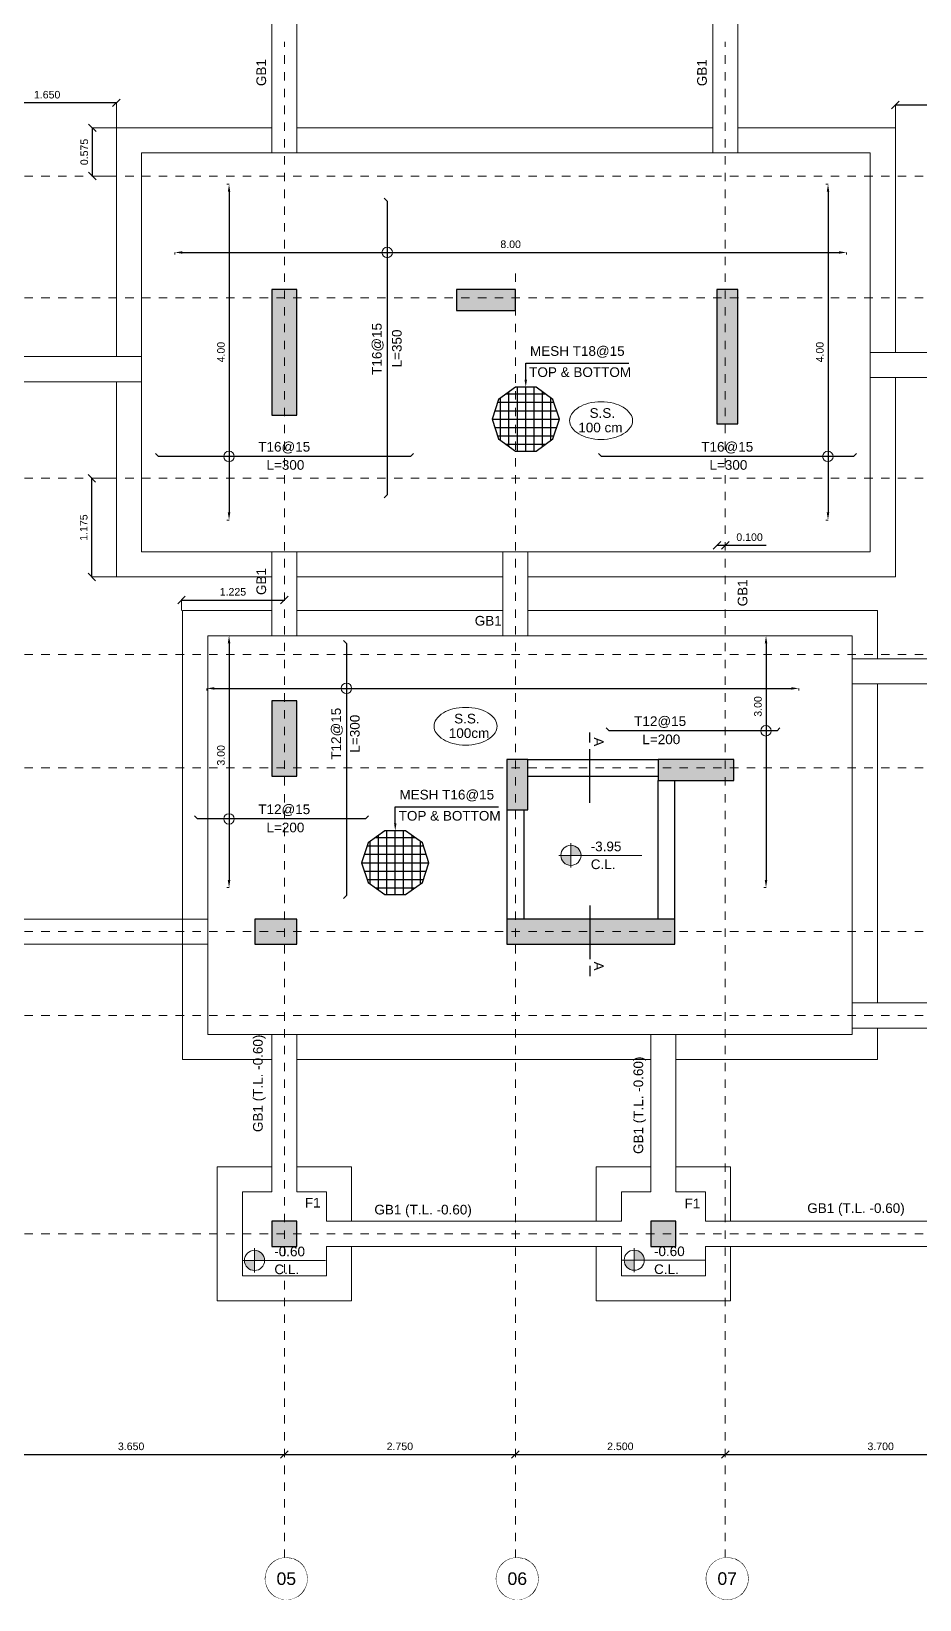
# Model space of a CAD drawing. Header units: inches. Extents: x -11.3 to 47.2, y -1.9 to 32.
# Drawn here: x 8.49 to 19.06, y -1.86 to 16.82 of the extents above; entities that cross this region are included whole.
import ezdxf
from ezdxf import colors
from ezdxf.entities.mleader import LeaderData, LeaderLine
from ezdxf.enums import TextEntityAlignment as Align
from ezdxf.math import Vec2, Vec3

# ---------------------------------------------------------------- set-up
doc = ezdxf.new("R2010")
doc.units = ezdxf.units.IN
doc.header["$MEASUREMENT"] = 0
doc.set_wipeout_variables(frame=1)
doc.linetypes.add('AXES-TYP$0$CENTER2', pattern=[1.125, 0.75, -0.125, 0.125, -0.125])
doc.layers.add('AXES-2ND&3RD$0$A-GRID-IDEN @ 50', color=51, linetype='Continuous')
doc.layers.add('Columns', color=4, linetype='Continuous')
for name, color, linetype, lineweight in [('AXES-2ND&3RD$0$S-AXIS-CIRC', 22, 'Continuous', 13), ('AXES-TYP$0$S-AXIS-PLAN', 20, 'AXES-TYP$0$CENTER2', 18), ('F_1000', 180, 'Continuous', 20), ('F_600', 144, 'Continuous', 20), ('FOUNDATION$0$S-ANNO-TEXT', 130, 'Continuous', 13), ('FOUNDATION$0$S-ANNO-TEXT @ 50', 130, 'Continuous', 13), ('FOUNDATION$0$S-BEAM-NAME', 2, 'Continuous', 30), ('FOUNDATION$0$S-CONC-PATH', 253, 'Continuous', 5), ('FOUNDATION$0$S-FNDN-PLAN', 7, 'Continuous', 30), ('P_Con', 6, 'Continuous', 20), ('Strip', 3, 'Continuous', 20)]:
    doc.layers.add(name, color=color, linetype=linetype, lineweight=lineweight)
doc.styles.add('AXES-2ND&3RD$0$DMA-T-S', font='sanss___.ttf', dxfattribs={"height": 0.0023})
doc.styles.add('AXES-ROOF$0$DMA-TXT-DIM', font='sanss___.ttf', dxfattribs={"height": 0.0018})
doc.styles.add('FOUNDATION$0$DMA-T-S', font='sanss___.ttf', dxfattribs={"height": 0.0023})
doc.styles.add('FOUNDATION$0$DMA-TXT-DIM', font='sanss___.ttf', dxfattribs={"height": 0.0018})
doc.styles.add('FOUNDATION$0$Standard', font='arial.ttf')
doc.dimstyles.new('AXES-ROOF$0$DMA-DIM', dxfattribs={"dimtxt": 0.0018, "dimasz": 0.0018, "dimexe": 0, "dimexo": 0, "dimgap": 0.001, "dimtad": 1, "dimdec": 3, "dimlfac": -1, "dimrnd": 0.001, "dimzin": 1, "dimdsep": 46, "dimtxsty": 'AXES-ROOF$0$DMA-TXT-DIM', "dimblk": 'AXES-ROOF$0$_Oblique', "dimcen": 0.003, "dimclrd": 256, "dimclre": 256, "dimclrt": 2, "dimadec": 3, "dimazin": 0, "dimtfac": 1, "dimtdec": 3, "dimtofl": 0, "dimtmove": 0, "dimatfit": 3, "dimfxl": 0.05, "dimtolj": 1, "dimtzin": 0, "dimlwe": -1, "dimarcsym": 0})
doc.dimstyles.new('FOUNDATION$0$DMA-DIM', dxfattribs={"dimtxt": 0.0018, "dimasz": 0.0018, "dimexe": 0, "dimexo": 0, "dimgap": 0.001, "dimtad": 1, "dimdec": 3, "dimlfac": -1, "dimrnd": 0.001, "dimzin": 1, "dimdsep": 46, "dimtxsty": 'FOUNDATION$0$DMA-TXT-DIM', "dimblk": 'FOUNDATION$0$_Oblique', "dimcen": 0.003, "dimclrd": 256, "dimclre": 256, "dimclrt": 2, "dimadec": 3, "dimazin": 0, "dimtfac": 1, "dimtdec": 3, "dimtofl": 0, "dimtmove": 0, "dimatfit": 3, "dimfxl": 0.05, "dimtolj": 1, "dimtzin": 0, "dimlwe": -1, "dimarcsym": 0})

# ---------------------------------------------------------------- blocks, each defined once
blk = doc.blocks.new('FOUNDATION$0$ssnot')
at = {"layer": 'FOUNDATION$0$S-ANNO-TEXT'}
blk.add_lwpolyline([(-0.75, 0, 0.152216), (-0.701, -0.158, 0.106943), (-0.53, -0.318, 0.074343), (-0.3, -0.413, 0.060974), (0, -0.45, 0.060974), (0.3, -0.413, 0.074343), (0.53, -0.318, 0.106943), (0.701, -0.158, 0.152216), (0.75, 0, 0.152216), (0.701, 0.158, 0.106943), (0.53, 0.318, 0.074343), (0.3, 0.413, 0.060974), (0, 0.45, 0.060974), (-0.3, 0.413, 0.074343), (-0.53, 0.318, 0.106943), (-0.701, 0.158, 0.152216)], format="xyb", close=True, dxfattribs=at)
blk = doc.blocks.new('*U8')
at = {"layer": 'FOUNDATION$0$S-ANNO-TEXT'}
h = blk.add_hatch(color=256, dxfattribs=at)
h.paths.add_polyline_path([(0, 0.0024), (0, 0), (0.0024, 0, 0.414214)])
h.paths.add_polyline_path([(0, 0), (-0.0024, 0, 0.414214), (0, -0.0024)])
for p, q in [((-0.00288, 0), (0.0024, 0)), ((0, 0.00288), (0, -0.00288)), ((0.0039, 0), (0, 0)), ((0.0039, 0), (0.01692, 0))]:
    blk.add_line(p, q, dxfattribs=at)
blk.add_circle((0, 0), 0.0024, dxfattribs=at)
at = {"layer": 'FOUNDATION$0$S-ANNO-TEXT', "style": 'FOUNDATION$0$DMA-T-S', "flags": 4}
blk.add_attdef('0.00', (0.0047, 0.00098), '', height=0.0023, dxfattribs=at)
at = {"layer": 'FOUNDATION$0$S-ANNO-TEXT', "style": 'FOUNDATION$0$DMA-T-S'}
blk.add_attdef('FINISHING', (0.00473, -0.00328), '', height=0.0023, dxfattribs=at)
blk = doc.blocks.new('*D176')
at = {"layer": 'Defpoints', "color": 0, "transparency": 16777216}
for p in [(10.575, 8.971), (17.625, 8.997), (17.625, 8.971)]:
    blk.add_point(p, dxfattribs=at)
at = {"layer": 'FOUNDATION$0$S-ANNO-TEXT', "transparency": 16777216}
for p, q in [((10.575, 8.971), (10.575, 8.997)), ((17.625, 8.971), (17.625, 8.997))]:
    blk.add_line(p, q, dxfattribs=at)
at = {"layer": 'FOUNDATION$0$S-ANNO-TEXT', "lineweight": -2, "transparency": 16777216}
blk.add_line((10.665, 8.997), (17.535, 8.997), dxfattribs=at)
at = {"layer": 'FOUNDATION$0$S-ANNO-TEXT', "transparency": 16777216}
for points in [[(10.665, 9.012), (10.665, 8.982), (10.575, 8.997)], [(17.535, 9.012), (17.535, 8.982), (17.625, 8.997)]]:
    blk.add_solid(points, dxfattribs=at)
blk = doc.blocks.new('FOUNDATION$0$_Oblique')
at = {"color": 0, "linetype": 'ByBlock', "lineweight": -2}
blk.add_line((0.5, 0.5), (-0.5, -0.5), dxfattribs=at)
blk = doc.blocks.new('*D162')
at = {"layer": 'Defpoints', "color": 0, "transparency": 16777216}
for p in [(16.65, 10.702), (16.75, 10.702), (16.75, 10.702)]:
    blk.add_point(p, dxfattribs=at)
at = {"layer": 'FOUNDATION$0$S-ANNO-TEXT', "lineweight": -2, "transparency": 16777216}
for p, q in [((16.65, 10.702), (16.75, 10.702)), ((16.75, 10.702), (17.238, 10.702))]:
    blk.add_line(p, q, dxfattribs=at)
at = {"layer": 'FOUNDATION$0$S-ANNO-TEXT', "lineweight": -2, "transparency": 16777216, "xscale": 0.09, "yscale": 0.09, "zscale": 0.09, "rotation": 180}
blk.add_blockref('FOUNDATION$0$_Oblique', (16.65, 10.702), dxfattribs=at)
at = {"layer": 'FOUNDATION$0$S-ANNO-TEXT', "lineweight": -2, "transparency": 16777216, "xscale": 0.09, "yscale": 0.09, "zscale": 0.09}
blk.add_blockref('FOUNDATION$0$_Oblique', (16.75, 10.702), dxfattribs=at)
at = {"layer": 'FOUNDATION$0$S-ANNO-TEXT', "transparency": 16777216, "insert": (17.039, 10.798), "char_height": 0.09, "attachment_point": 5, "style": 'FOUNDATION$0$DMA-TXT-DIM'}
blk.add_mtext('\\A1;0.100', dxfattribs=at)
blk = doc.blocks.new('FOUNDATION$0$SN')
for p, q in [((0.187, 0), (0, 0)), ((1.312, 0), (0.312, 0))]:
    blk.add_line(p, q)
blk = doc.blocks.new('*D172')
at = {"layer": 'Defpoints', "color": 0, "transparency": 16777216}
for p in [(10.815, 15.003), (10.815, 11.003), (10.841, 11.003)]:
    blk.add_point(p, dxfattribs=at)
at = {"layer": 'FOUNDATION$0$S-ANNO-TEXT', "transparency": 16777216}
for p, q in [((10.815, 15.003), (10.841, 15.003)), ((10.815, 11.003), (10.841, 11.003))]:
    blk.add_line(p, q, dxfattribs=at)
at = {"layer": 'FOUNDATION$0$S-ANNO-TEXT', "lineweight": -2, "transparency": 16777216}
blk.add_line((10.841, 14.913), (10.841, 11.093), dxfattribs=at)
at = {"layer": 'FOUNDATION$0$S-ANNO-TEXT', "transparency": 16777216}
for points in [[(10.826, 14.913), (10.856, 14.913), (10.841, 15.003)], [(10.826, 11.093), (10.856, 11.093), (10.841, 11.003)]]:
    blk.add_solid(points, dxfattribs=at)
at = {"layer": 'FOUNDATION$0$S-ANNO-TEXT', "transparency": 16777216, "insert": (10.745, 13.003), "char_height": 0.09, "attachment_point": 5, "rotation": 90, "style": 'FOUNDATION$0$DMA-TXT-DIM'}
blk.add_mtext('\\A1;4.00', dxfattribs=at)
blk = doc.blocks.new('*D171')
at = {"layer": 'Defpoints', "color": 0, "transparency": 16777216}
for p in [(17.947, 15.003), (17.947, 11.003), (17.973, 11.003)]:
    blk.add_point(p, dxfattribs=at)
at = {"layer": 'FOUNDATION$0$S-ANNO-TEXT', "transparency": 16777216}
for p, q in [((17.947, 15.003), (17.973, 15.003)), ((17.947, 11.003), (17.973, 11.003))]:
    blk.add_line(p, q, dxfattribs=at)
at = {"layer": 'FOUNDATION$0$S-ANNO-TEXT', "lineweight": -2, "transparency": 16777216}
blk.add_line((17.973, 14.913), (17.973, 11.093), dxfattribs=at)
at = {"layer": 'FOUNDATION$0$S-ANNO-TEXT', "transparency": 16777216}
for points in [[(17.958, 14.913), (17.988, 14.913), (17.973, 15.003)], [(17.958, 11.093), (17.988, 11.093), (17.973, 11.003)]]:
    blk.add_solid(points, dxfattribs=at)
at = {"layer": 'FOUNDATION$0$S-ANNO-TEXT', "transparency": 16777216, "insert": (17.876, 13.003), "char_height": 0.09, "attachment_point": 5, "rotation": 90, "style": 'FOUNDATION$0$DMA-TXT-DIM'}
blk.add_mtext('\\A1;4.00', dxfattribs=at)
blk = doc.blocks.new('*D170')
at = {"layer": 'Defpoints', "color": 0, "transparency": 16777216}
for p in [(10.194, 14.164), (18.194, 14.19), (18.194, 14.164)]:
    blk.add_point(p, dxfattribs=at)
at = {"layer": 'FOUNDATION$0$S-ANNO-TEXT', "transparency": 16777216}
for p, q in [((10.194, 14.164), (10.194, 14.19)), ((18.194, 14.164), (18.194, 14.19))]:
    blk.add_line(p, q, dxfattribs=at)
at = {"layer": 'FOUNDATION$0$S-ANNO-TEXT', "lineweight": -2, "transparency": 16777216}
blk.add_line((10.284, 14.19), (18.104, 14.19), dxfattribs=at)
at = {"layer": 'FOUNDATION$0$S-ANNO-TEXT', "transparency": 16777216}
for points in [[(10.284, 14.205), (10.284, 14.175), (10.194, 14.19)], [(18.104, 14.205), (18.104, 14.175), (18.194, 14.19)]]:
    blk.add_solid(points, dxfattribs=at)
at = {"layer": 'FOUNDATION$0$S-ANNO-TEXT', "transparency": 16777216, "insert": (14.194, 14.287), "char_height": 0.09, "attachment_point": 5, "style": 'FOUNDATION$0$DMA-TXT-DIM'}
blk.add_mtext('\\A1;8.00', dxfattribs=at)
blk = doc.blocks.new('*D169')
at = {"layer": 'Defpoints', "color": 0, "transparency": 16777216}
for p in [(10.815, 9.625), (10.815, 6.625), (10.841, 6.625)]:
    blk.add_point(p, dxfattribs=at)
at = {"layer": 'FOUNDATION$0$S-ANNO-TEXT', "transparency": 16777216}
for p, q in [((10.815, 9.625), (10.841, 9.625)), ((10.815, 6.625), (10.841, 6.625))]:
    blk.add_line(p, q, dxfattribs=at)
at = {"layer": 'FOUNDATION$0$S-ANNO-TEXT', "lineweight": -2, "transparency": 16777216}
blk.add_line((10.841, 9.535), (10.841, 6.715), dxfattribs=at)
at = {"layer": 'FOUNDATION$0$S-ANNO-TEXT', "transparency": 16777216}
for points in [[(10.826, 9.535), (10.856, 9.535), (10.841, 9.625)], [(10.826, 6.715), (10.856, 6.715), (10.841, 6.625)]]:
    blk.add_solid(points, dxfattribs=at)
at = {"layer": 'FOUNDATION$0$S-ANNO-TEXT', "transparency": 16777216, "insert": (10.745, 8.2), "char_height": 0.09, "attachment_point": 5, "rotation": 90, "style": 'FOUNDATION$0$DMA-TXT-DIM'}
blk.add_mtext('\\A1;3.00', dxfattribs=at)
blk = doc.blocks.new('*D168')
at = {"layer": 'Defpoints', "color": 0, "transparency": 16777216}
for p in [(17.209, 9.625), (17.209, 6.625), (17.235, 6.625)]:
    blk.add_point(p, dxfattribs=at)
at = {"layer": 'FOUNDATION$0$S-ANNO-TEXT', "transparency": 16777216}
for p, q in [((17.209, 9.625), (17.235, 9.625)), ((17.209, 6.625), (17.235, 6.625))]:
    blk.add_line(p, q, dxfattribs=at)
at = {"layer": 'FOUNDATION$0$S-ANNO-TEXT', "lineweight": -2, "transparency": 16777216}
blk.add_line((17.235, 9.535), (17.235, 6.715), dxfattribs=at)
at = {"layer": 'FOUNDATION$0$S-ANNO-TEXT', "transparency": 16777216}
for points in [[(17.22, 9.535), (17.25, 9.535), (17.235, 9.625)], [(17.22, 6.715), (17.25, 6.715), (17.235, 6.625)]]:
    blk.add_solid(points, dxfattribs=at)
at = {"layer": 'FOUNDATION$0$S-ANNO-TEXT', "transparency": 16777216, "insert": (17.139, 8.782), "char_height": 0.09, "attachment_point": 5, "rotation": 90, "style": 'FOUNDATION$0$DMA-TXT-DIM'}
blk.add_mtext('\\A1;3.00', dxfattribs=at)
blk = doc.blocks.new('*D160')
at = {"layer": 'Defpoints', "color": 0, "transparency": 16777216}
for p in [(9.5, 15.675), (9.213, 15.1), (9.5, 15.1)]:
    blk.add_point(p, dxfattribs=at)
at = {"layer": 'FOUNDATION$0$S-ANNO-TEXT', "transparency": 16777216}
for p, q in [((9.5, 15.675), (9.213, 15.675)), ((9.5, 15.1), (9.213, 15.1))]:
    blk.add_line(p, q, dxfattribs=at)
at = {"layer": 'FOUNDATION$0$S-ANNO-TEXT', "lineweight": -2, "transparency": 16777216}
blk.add_line((9.213, 15.675), (9.213, 15.1), dxfattribs=at)
at = {"layer": 'FOUNDATION$0$S-ANNO-TEXT', "lineweight": -2, "transparency": 16777216, "xscale": 0.09, "yscale": 0.09, "zscale": 0.09}
for p, rotation in [((9.213, 15.675), 90), ((9.213, 15.1), 270)]:
    blk.add_blockref('FOUNDATION$0$_Oblique', p, dxfattribs=dict(at, rotation=rotation))
at = {"layer": 'FOUNDATION$0$S-ANNO-TEXT', "transparency": 16777216, "insert": (9.117, 15.387), "char_height": 0.09, "attachment_point": 5, "rotation": 90, "style": 'FOUNDATION$0$DMA-TXT-DIM'}
blk.add_mtext('\\A1;0.575', dxfattribs=at)
blk = doc.blocks.new('*D159')
at = {"layer": 'Defpoints', "color": 0, "transparency": 16777216}
for p in [(7.85, 15.972), (7.85, 15.675), (9.5, 15.675)]:
    blk.add_point(p, dxfattribs=at)
at = {"layer": 'FOUNDATION$0$S-ANNO-TEXT', "transparency": 16777216}
for p, q in [((7.85, 15.675), (7.85, 15.972)), ((9.5, 15.675), (9.5, 15.972))]:
    blk.add_line(p, q, dxfattribs=at)
at = {"layer": 'FOUNDATION$0$S-ANNO-TEXT', "lineweight": -2, "transparency": 16777216}
blk.add_line((9.5, 15.972), (7.85, 15.972), dxfattribs=at)
at = {"layer": 'FOUNDATION$0$S-ANNO-TEXT', "lineweight": -2, "transparency": 16777216, "xscale": 0.09, "yscale": 0.09, "zscale": 0.09, "rotation": 180}
blk.add_blockref('FOUNDATION$0$_Oblique', (7.85, 15.972), dxfattribs=at)
at = {"layer": 'FOUNDATION$0$S-ANNO-TEXT', "lineweight": -2, "transparency": 16777216, "xscale": 0.09, "yscale": 0.09, "zscale": 0.09}
blk.add_blockref('FOUNDATION$0$_Oblique', (9.5, 15.972), dxfattribs=at)
at = {"layer": 'FOUNDATION$0$S-ANNO-TEXT', "transparency": 16777216, "insert": (8.675, 16.069), "char_height": 0.09, "attachment_point": 5, "style": 'FOUNDATION$0$DMA-TXT-DIM'}
blk.add_mtext('\\A1;1.650', dxfattribs=at)
blk = doc.blocks.new('*D158')
at = {"layer": 'Defpoints', "color": 0, "transparency": 16777216}
for p in [(20.45, 15.947), (18.775, 15.675), (20.45, 15.675)]:
    blk.add_point(p, dxfattribs=at)
at = {"layer": 'FOUNDATION$0$S-ANNO-TEXT', "transparency": 16777216}
for p, q in [((18.775, 15.675), (18.775, 15.947)), ((20.45, 15.675), (20.45, 15.947))]:
    blk.add_line(p, q, dxfattribs=at)
at = {"layer": 'FOUNDATION$0$S-ANNO-TEXT', "lineweight": -2, "transparency": 16777216}
blk.add_line((18.775, 15.947), (20.45, 15.947), dxfattribs=at)
at = {"layer": 'FOUNDATION$0$S-ANNO-TEXT', "lineweight": -2, "transparency": 16777216, "xscale": 0.09, "yscale": 0.09, "zscale": 0.09, "rotation": 180}
blk.add_blockref('FOUNDATION$0$_Oblique', (18.775, 15.947), dxfattribs=at)
at = {"layer": 'FOUNDATION$0$S-ANNO-TEXT', "lineweight": -2, "transparency": 16777216, "xscale": 0.09, "yscale": 0.09, "zscale": 0.09}
blk.add_blockref('FOUNDATION$0$_Oblique', (20.45, 15.947), dxfattribs=at)
at = {"layer": 'FOUNDATION$0$S-ANNO-TEXT', "transparency": 16777216, "insert": (19.612, 16.043), "char_height": 0.09, "attachment_point": 5, "style": 'FOUNDATION$0$DMA-TXT-DIM'}
blk.add_mtext('\\A1;1.675', dxfattribs=at)
blk = doc.blocks.new('*D157')
at = {"layer": 'Defpoints', "color": 0, "transparency": 16777216}
for p in [(9.207, 11.5), (9.5, 11.5), (9.5, 10.325)]:
    blk.add_point(p, dxfattribs=at)
at = {"layer": 'FOUNDATION$0$S-ANNO-TEXT', "transparency": 16777216}
for p, q in [((9.5, 11.5), (9.207, 11.5)), ((9.5, 10.325), (9.207, 10.325))]:
    blk.add_line(p, q, dxfattribs=at)
at = {"layer": 'FOUNDATION$0$S-ANNO-TEXT', "lineweight": -2, "transparency": 16777216}
blk.add_line((9.207, 10.325), (9.207, 11.5), dxfattribs=at)
at = {"layer": 'FOUNDATION$0$S-ANNO-TEXT', "lineweight": -2, "transparency": 16777216, "xscale": 0.09, "yscale": 0.09, "zscale": 0.09}
for p, rotation in [((9.207, 11.5), 90), ((9.207, 10.325), 270)]:
    blk.add_blockref('FOUNDATION$0$_Oblique', p, dxfattribs=dict(at, rotation=rotation))
at = {"layer": 'FOUNDATION$0$S-ANNO-TEXT', "transparency": 16777216, "insert": (9.111, 10.913), "char_height": 0.09, "attachment_point": 5, "rotation": 90, "style": 'FOUNDATION$0$DMA-TXT-DIM'}
blk.add_mtext('\\A1;1.175', dxfattribs=at)
blk = doc.blocks.new('*D156')
at = {"layer": 'Defpoints', "color": 0, "transparency": 16777216}
for p in [(11.5, 10.125), (10.275, 9.925), (11.5, 10.05)]:
    blk.add_point(p, dxfattribs=at)
at = {"layer": 'FOUNDATION$0$S-ANNO-TEXT', "transparency": 16777216}
for p, q in [((11.5, 10.125), (11.5, 10.05)), ((10.275, 9.925), (10.275, 10.05))]:
    blk.add_line(p, q, dxfattribs=at)
at = {"layer": 'FOUNDATION$0$S-ANNO-TEXT', "lineweight": -2, "transparency": 16777216}
blk.add_line((10.275, 10.05), (11.5, 10.05), dxfattribs=at)
at = {"layer": 'FOUNDATION$0$S-ANNO-TEXT', "lineweight": -2, "transparency": 16777216, "xscale": 0.09, "yscale": 0.09, "zscale": 0.09, "rotation": 180}
blk.add_blockref('FOUNDATION$0$_Oblique', (10.275, 10.05), dxfattribs=at)
at = {"layer": 'FOUNDATION$0$S-ANNO-TEXT', "lineweight": -2, "transparency": 16777216, "xscale": 0.09, "yscale": 0.09, "zscale": 0.09}
blk.add_blockref('FOUNDATION$0$_Oblique', (11.5, 10.05), dxfattribs=at)
at = {"layer": 'FOUNDATION$0$S-ANNO-TEXT', "transparency": 16777216, "insert": (10.887, 10.147), "char_height": 0.09, "attachment_point": 5, "style": 'FOUNDATION$0$DMA-TXT-DIM'}
blk.add_mtext('\\A1;1.225', dxfattribs=at)
blk = doc.blocks.new('AXES-ROOF$0$_Oblique')
at = {"color": 0, "linetype": 'ByBlock', "lineweight": -2}
blk.add_line((0.5, 0.5), (-0.5, -0.5), dxfattribs=at)
blk = doc.blocks.new('*D233')
at = {"layer": 'Defpoints', "color": 0, "transparency": 16777216}
for p in [(7.85, -0.128), (11.5, -0.128), (11.5, -0.128)]:
    blk.add_point(p, dxfattribs=at)
at = {"layer": 'FOUNDATION$0$S-ANNO-TEXT', "lineweight": -2, "transparency": 16777216}
blk.add_line((7.85, -0.128), (11.5, -0.128), dxfattribs=at)
at = {"layer": 'FOUNDATION$0$S-ANNO-TEXT', "lineweight": -2, "transparency": 16777216, "xscale": 0.09, "yscale": 0.09, "zscale": 0.09, "rotation": 180}
blk.add_blockref('AXES-ROOF$0$_Oblique', (7.85, -0.128), dxfattribs=at)
at = {"layer": 'FOUNDATION$0$S-ANNO-TEXT', "lineweight": -2, "transparency": 16777216, "xscale": 0.09, "yscale": 0.09, "zscale": 0.09}
blk.add_blockref('AXES-ROOF$0$_Oblique', (11.5, -0.128), dxfattribs=at)
at = {"layer": 'FOUNDATION$0$S-ANNO-TEXT', "transparency": 16777216, "insert": (9.675, -0.032), "char_height": 0.09, "attachment_point": 5, "style": 'AXES-ROOF$0$DMA-TXT-DIM'}
blk.add_mtext('\\A1;3.650', dxfattribs=at)
blk = doc.blocks.new('*D231')
at = {"layer": 'Defpoints', "color": 0, "transparency": 16777216}
for p in [(11.5, -0.128), (14.25, -0.128), (14.25, -0.128)]:
    blk.add_point(p, dxfattribs=at)
at = {"layer": 'FOUNDATION$0$S-ANNO-TEXT', "lineweight": -2, "transparency": 16777216}
blk.add_line((11.5, -0.128), (14.25, -0.128), dxfattribs=at)
at = {"layer": 'FOUNDATION$0$S-ANNO-TEXT', "lineweight": -2, "transparency": 16777216, "xscale": 0.09, "yscale": 0.09, "zscale": 0.09, "rotation": 180}
blk.add_blockref('AXES-ROOF$0$_Oblique', (11.5, -0.128), dxfattribs=at)
at = {"layer": 'FOUNDATION$0$S-ANNO-TEXT', "lineweight": -2, "transparency": 16777216, "xscale": 0.09, "yscale": 0.09, "zscale": 0.09}
blk.add_blockref('AXES-ROOF$0$_Oblique', (14.25, -0.128), dxfattribs=at)
at = {"layer": 'FOUNDATION$0$S-ANNO-TEXT', "transparency": 16777216, "insert": (12.875, -0.032), "char_height": 0.09, "attachment_point": 5, "style": 'AXES-ROOF$0$DMA-TXT-DIM'}
blk.add_mtext('\\A1;2.750', dxfattribs=at)
blk = doc.blocks.new('*D229')
at = {"layer": 'Defpoints', "color": 0, "transparency": 16777216}
for p in [(14.25, -0.128), (16.75, -0.128), (16.75, -0.128)]:
    blk.add_point(p, dxfattribs=at)
at = {"layer": 'FOUNDATION$0$S-ANNO-TEXT', "lineweight": -2, "transparency": 16777216}
blk.add_line((14.25, -0.128), (16.75, -0.128), dxfattribs=at)
at = {"layer": 'FOUNDATION$0$S-ANNO-TEXT', "lineweight": -2, "transparency": 16777216, "xscale": 0.09, "yscale": 0.09, "zscale": 0.09, "rotation": 180}
blk.add_blockref('AXES-ROOF$0$_Oblique', (14.25, -0.128), dxfattribs=at)
at = {"layer": 'FOUNDATION$0$S-ANNO-TEXT', "lineweight": -2, "transparency": 16777216, "xscale": 0.09, "yscale": 0.09, "zscale": 0.09}
blk.add_blockref('AXES-ROOF$0$_Oblique', (16.75, -0.128), dxfattribs=at)
at = {"layer": 'FOUNDATION$0$S-ANNO-TEXT', "transparency": 16777216, "insert": (15.5, -0.032), "char_height": 0.09, "attachment_point": 5, "style": 'AXES-ROOF$0$DMA-TXT-DIM'}
blk.add_mtext('\\A1;2.500', dxfattribs=at)
blk = doc.blocks.new('*D227')
at = {"layer": 'Defpoints', "color": 0, "transparency": 16777216}
for p in [(16.75, -0.128), (20.45, -0.128), (20.45, -0.128)]:
    blk.add_point(p, dxfattribs=at)
at = {"layer": 'FOUNDATION$0$S-ANNO-TEXT', "lineweight": -2, "transparency": 16777216}
blk.add_line((16.75, -0.128), (20.45, -0.128), dxfattribs=at)
at = {"layer": 'FOUNDATION$0$S-ANNO-TEXT', "lineweight": -2, "transparency": 16777216, "xscale": 0.09, "yscale": 0.09, "zscale": 0.09, "rotation": 180}
blk.add_blockref('AXES-ROOF$0$_Oblique', (16.75, -0.128), dxfattribs=at)
at = {"layer": 'FOUNDATION$0$S-ANNO-TEXT', "lineweight": -2, "transparency": 16777216, "xscale": 0.09, "yscale": 0.09, "zscale": 0.09}
blk.add_blockref('AXES-ROOF$0$_Oblique', (20.45, -0.128), dxfattribs=at)
at = {"layer": 'FOUNDATION$0$S-ANNO-TEXT', "transparency": 16777216, "insert": (18.6, -0.032), "char_height": 0.09, "attachment_point": 5, "style": 'AXES-ROOF$0$DMA-TXT-DIM'}
blk.add_mtext('\\A1;3.700', dxfattribs=at)
blk = doc.blocks.new('AXES-2ND&3RD$0$GI')
at = {"layer": 'AXES-2ND&3RD$0$S-AXIS-CIRC'}
blk.add_circle((0, 0), 0.005, dxfattribs=at)
at = {"style": 'AXES-2ND&3RD$0$DMA-T-S'}
blk.add_attdef('GRID_INDICATOR', text='', height=0.003, dxfattribs=at).set_placement((0, 0), align=Align.MIDDLE)
blk.add_wipeout([(0, 0.005), (0.0017, 0.0047), (0.00306, 0.00395), (0.00388, 0.00315), (0.00443, 0.00232), (0.00481, 0.00137), (0.005, 0), (0.00493, -0.00086), (0.00455, -0.00207), (0.00368, -0.00338), (0.00281, -0.00414), (0.00209, -0.00454), (0.00139, -0.0048), (0.00044, -0.00498), (-0.00046, -0.00498), (-0.00143, -0.00479), (-0.00255, -0.0043), (-0.00307, -0.00394), (-0.00383, -0.00322), (-0.0044, -0.00237), (-0.00482, -0.00132), (-0.00498, -0.00047), (-0.00493, 0.00082), (-0.00466, 0.0018), (-0.00433, 0.0025), (-0.00388, 0.00315), (-0.00314, 0.00389), (-0.00238, 0.0044), (-0.00159, 0.00474), (-0.00097, 0.0049)]).dxf.layer = 'AXES-2ND&3RD$0$S-AXIS-CIRC'
for tag, p in [('LINE_1', (0, 0.0015)), ('LINE_2', (0, -0.00216))]:
    blk.add_attdef(tag, text='', height=0.003, dxfattribs=at).set_placement(p, align=Align.MIDDLE)

msp = doc.modelspace()

# ---------------------------------------------------------------- hatches: boundary and pattern name
at = {"layer": 'FOUNDATION$0$S-CONC-PATH'}
for points in [[(11.65, 13.75), (11.35, 13.75), (11.35, 12.25), (11.65, 12.25)], [(14.25, 13.5), (14.25, 13.75), (13.55, 13.75), (13.55, 13.5)], [(16.9, 13.75), (16.65, 13.75), (16.65, 12.15), (16.9, 12.15)], [(11.65, 8.85), (11.35, 8.85), (11.35, 7.95), (11.65, 7.95)], [(14.4, 8.15), (14.15, 8.15), (14.15, 7.55), (14.4, 7.55)], [(16.85, 7.9), (16.85, 8.15), (15.95, 8.15), (15.95, 7.9)], [(11.65, 5.95), (11.65, 6.25), (11.15, 6.25), (11.15, 5.95)], [(16.15, 5.95), (16.15, 6.25), (14.15, 6.25), (14.15, 5.95)], [(11.65, 2.65), (11.35, 2.65), (11.35, 2.35), (11.65, 2.35)], [(16.1625, 2.65), (15.8625, 2.65), (15.8625, 2.35), (16.1625, 2.35)]]:
    msp.add_hatch(color=256, dxfattribs=at).paths.add_polyline_path(points)

# ---------------------------------------------------------------- linework, layer by layer
at = {"flags": 128}
for points in [[(14.774, 12.2054), (14.6976, 12.4405), (14.4976, 12.5859), (14.2504, 12.5859), (14.0504, 12.4405), (13.974, 12.2054), (14.0504, 11.9703), (14.2504, 11.825), (14.4976, 11.825), (14.6976, 11.9703)], [(13.2201, 6.9207), (13.1437, 7.1558), (12.9437, 7.3012), (12.6965, 7.3012), (12.4965, 7.1558), (12.4201, 6.9207), (12.4965, 6.6856), (12.6965, 6.5403), (12.9437, 6.5403), (13.1437, 6.6856)]]:
    msp.add_lwpolyline(points, close=True, dxfattribs=at)
at = {"layer": 'AXES-TYP$0$S-AXIS-PLAN', "ltscale": 0.01}
for p, q in [((11.5, -1.3613), (11.5, 16.6975)), ((16.75, -1.3613), (16.75, 16.6975)), ((-2.1947, 15.1), (30.7233, 15.1)), ((14.25, -1.3613), (14.25, 13.9663)), ((-2.1947, 13.65), (30.7233, 13.65)), ((-2.1947, 11.5001), (30.7233, 11.5001)), ((-2.1947, 9.4), (30.7233, 9.4)), ((-2.1947, 8.05), (30.7233, 8.05)), ((-2.1947, 6.1), (30.7233, 6.1)), ((-2.1947, 5.1), (30.7233, 5.1)), ((-2.1947, 2.5), (30.7233, 2.5))]:
    msp.add_line(p, q, dxfattribs=at)
at = {"layer": 'Columns'}
for points in [[(11.65, 13.75), (11.35, 13.75), (11.35, 12.25), (11.65, 12.25)], [(14.25, 13.5), (14.25, 13.75), (13.55, 13.75), (13.55, 13.5)], [(16.9, 13.75), (16.65, 13.75), (16.65, 12.15), (16.9, 12.15)], [(11.65, 8.85), (11.35, 8.85), (11.35, 7.95), (11.65, 7.95)], [(14.4, 8.15), (14.15, 8.15), (14.15, 7.55), (14.4, 7.55)], [(16.85, 7.9), (16.85, 8.15), (15.95, 8.15), (15.95, 7.9)], [(11.65, 5.95), (11.65, 6.25), (11.15, 6.25), (11.15, 5.95)], [(16.15, 5.95), (16.15, 6.25), (14.15, 6.25), (14.15, 5.95)], [(11.65, 2.65), (11.35, 2.65), (11.35, 2.35), (11.65, 2.35)], [(16.1625, 2.65), (15.8625, 2.65), (15.8625, 2.35), (16.1625, 2.35)]]:
    msp.add_lwpolyline(points, close=True, dxfattribs=at)
at = {"layer": 'F_1000'}
for points in [[(9.8, 15.375), (18.475, 15.375), (18.475, 10.625), (9.8, 10.625)], [(10.5869, 9.625), (18.2619, 9.625), (18.2619, 4.875), (10.5869, 4.875)]]:
    msp.add_lwpolyline(points, close=True, dxfattribs=at)
at = {"layer": 'F_600'}
for points in [[(12, 2.35), (12, 2), (11, 2), (11, 3), (11.35, 3)], [(11.65, 3), (12, 3), (12, 2.65)], [(15.5125, 2.65), (15.5125, 3), (15.8625, 3)], [(16.1625, 3), (16.5125, 3), (16.5125, 2.65)], [(16.5125, 2.35), (16.5125, 2), (15.5125, 2), (15.5125, 2.35)]]:
    msp.add_lwpolyline(points, dxfattribs=at)
at = {"layer": 'FOUNDATION$0$S-ANNO-TEXT'}
for centre in [(12.724, 14.1904), (10.8403, 11.7608), (17.9717, 11.7608), (12.2383, 8.9975), (17.2341, 8.4921), (10.8403, 7.4424)]:
    msp.add_circle(centre, 0.0625, dxfattribs=at)
at = {"layer": 'FOUNDATION$0$S-BEAM-NAME', "extrusion": (0, 0, -1)}
for p, q in [((14.174, 11.8805), (14.174, 12.5304)), ((14.274, 11.825), (14.274, 12.5859)), ((14.374, 11.825), (14.374, 12.5859)), ((14.474, 11.825), (14.474, 12.5859)), ((14.574, 11.8805), (14.574, 12.5304)), ((14.039, 12.4054), (14.709, 12.4054)), ((14.074, 11.9532), (14.074, 12.4577)), ((14.1397, 12.5054), (14.6083, 12.5054)), ((14.674, 11.9532), (14.674, 12.4577)), ((13.974, 12.2054), (14.774, 12.2054)), ((14.0065, 12.3054), (14.7415, 12.3054)), ((14.0065, 12.1054), (14.7415, 12.1054)), ((14.039, 12.0054), (14.709, 12.0054)), ((14.1397, 11.9054), (14.6083, 11.9054)), ((12.7201, 6.5403), (12.7201, 7.3012)), ((12.8201, 6.5403), (12.8201, 7.3012)), ((12.9201, 6.5403), (12.9201, 7.3012)), ((12.4851, 7.1207), (13.1551, 7.1207)), ((12.5201, 6.6685), (12.5201, 7.173)), ((12.5858, 7.2207), (13.0544, 7.2207)), ((12.6201, 6.5958), (12.6201, 7.2456)), ((13.0201, 6.5958), (13.0201, 7.2456)), ((13.1201, 6.6685), (13.1201, 7.173)), ((12.4201, 6.9207), (13.2201, 6.9207)), ((12.4526, 7.0207), (13.1876, 7.0207)), ((12.4526, 6.8207), (13.1876, 6.8207)), ((12.4851, 6.7207), (13.1551, 6.7207)), ((12.5858, 6.6207), (13.0544, 6.6207))]:
    msp.add_line(p, q, dxfattribs=at)
at = {"layer": 'FOUNDATION$0$S-BEAM-NAME', "linetype": 'Continuous'}
for points in [[(12.6887, 14.837), (12.724, 14.8016), (12.724, 11.3016), (12.6887, 11.2663)], [(13.0354, 11.7962), (13, 11.7608), (10, 11.7608), (9.9646, 11.7962)], [(18.3104, 11.7962), (18.275, 11.7608), (15.275, 11.7608), (15.2396, 11.7962)], [(12.203, 9.5659), (12.2383, 9.5306), (12.2383, 6.5306), (12.203, 6.4952)], [(17.4012, 8.5275), (17.3658, 8.4921), (15.3658, 8.4921), (15.3305, 8.5275)], [(12.5012, 7.4777), (12.4658, 7.4424), (10.4658, 7.4424), (10.4305, 7.4777)]]:
    msp.add_lwpolyline(points, dxfattribs=at)
at = {"layer": 'FOUNDATION$0$S-FNDN-PLAN'}
for p, q in [((14.4, 8.15), (15.95, 8.15)), ((14.4, 7.95), (15.95, 7.95)), ((15.95, 6.25), (15.95, 7.9)), ((16.15, 6.25), (16.15, 7.9)), ((14.15, 7.55), (14.15, 6.25)), ((14.35, 7.55), (14.35, 6.25))]:
    msp.add_line(p, q, dxfattribs=at)
at = {"layer": 'P_Con'}
for points in [[(9.5, 12.9501), (9.5, 15.675), (11.35, 15.675)], [(11.65, 15.675), (16.6, 15.675)], [(16.9, 15.675), (18.775, 15.675), (18.775, 13)], [(11.35, 10.325), (9.5, 10.325), (9.5, 12.6501)], [(18.775, 12.7), (18.775, 10.325), (14.4, 10.325)], [(14.1, 10.325), (11.65, 10.325)], [(11.35, 9.925), (10.2869, 9.925), (10.2869, 4.575), (11.35, 4.575)], [(14.1, 9.925), (11.65, 9.925)], [(18.5619, 9.35), (18.5619, 9.925), (14.4, 9.925)], [(18.5619, 5.25), (18.5619, 9.05)], [(16.1625, 4.575), (18.5619, 4.575), (18.5619, 4.95)], [(11.65, 4.575), (15.8625, 4.575)], [(12.3, 2.35), (12.3, 1.7), (10.7, 1.7), (10.7, 3.3), (11.35, 3.3)], [(11.65, 3.3), (12.3, 3.3), (12.3, 2.65)], [(15.2125, 3.275), (15.2125, 3.3), (15.8625, 3.3)], [(15.2125, 2.65), (15.2125, 3.275)], [(16.1625, 3.3), (16.8125, 3.3), (16.8125, 3.275)], [(16.8125, 3.275), (16.8125, 2.65)], [(16.8125, 2.35), (16.8125, 1.7), (15.2125, 1.7), (15.2125, 2.35)]]:
    msp.add_lwpolyline(points, dxfattribs=at)
at = {"layer": 'Strip'}
for p, q in [((11.35, 15.375), (11.35, 17.25)), ((11.65, 15.375), (11.65, 17.25)), ((16.6, 15.375), (16.6, 17.3316)), ((16.9, 15.375), (16.9, 17.3316)), ((9.8, 12.9501), (2.65, 12.9501)), ((18.475, 13), (25.15, 13)), ((9.8, 12.6501), (2.65, 12.6501)), ((18.475, 12.7), (25.15, 12.7)), ((11.35, 10.625), (11.35, 9.625)), ((11.65, 10.625), (11.65, 9.625)), ((14.1, 10.625), (14.1, 9.625)), ((14.4, 10.625), (14.4, 9.625)), ((18.2619, 9.35), (24.275, 9.35)), ((18.2619, 9.05), (24.275, 9.05)), ((11.35, 3), (11.35, 4.875)), ((11.65, 3), (11.65, 4.875)), ((15.8625, 3), (15.8625, 4.875)), ((16.1625, 3), (16.1625, 4.875)), ((15.5125, 2.65), (12, 2.65)), ((20.05, 2.65), (16.5125, 2.65)), ((15.5125, 2.35), (12, 2.35)), ((20.05, 2.35), (16.5125, 2.35))]:
    msp.add_line(p, q, dxfattribs=at)
for points in [[(8.025, 6.25), (10.5869, 6.25)], [(8.025, 5.95), (10.5869, 5.95)], [(18.2619, 5.25), (19.75, 5.25)], [(18.2619, 4.95), (19.75, 4.95)]]:
    msp.add_lwpolyline(points, dxfattribs=at)

# ---------------------------------------------------------------- block references
at = {"extrusion": (0, 0, -1), "yscale": 0.6399985098813661, "zscale": 0.6399985098813661, "rotation": 270}
for p, xscale in [((-15.1381, 8.4733), 0.6399985098813661), ((-15.1381, 5.5711), -0.6399985098813661)]:
    msp.add_blockref('FOUNDATION$0$SN', p, dxfattribs=dict(at, xscale=xscale))
at = {"layer": 'FOUNDATION$0$S-ANNO-TEXT', "linetype": 'Continuous', "xscale": 0.5, "yscale": 0.5, "zscale": 0.5}
for p in [(15.2705, 12.1868), (13.6576, 8.5464)]:
    msp.add_blockref('FOUNDATION$0$ssnot', p, dxfattribs=at)
at = {"layer": 'FOUNDATION$0$S-ANNO-TEXT @ 50', "xscale": 50, "yscale": 50, "zscale": 50}
for p, values in [((14.9118, 7.0084), {'FINISHING': 'C.L.', '0.00': '-3.95'}), ((11.1442, 2.1836), {'FINISHING': 'C.L.', '0.00': '-0.60'}), ((15.6655, 2.1854), {'FINISHING': 'C.L.', '0.00': '-0.60'})]:
    msp.add_blockref('*U8', p, dxfattribs=at).add_auto_attribs(values)

# ---------------------------------------------------------------- texts
at = {"style": 'FOUNDATION$0$DMA-T-S'}
for p in [(15.2427, 8.3606), (15.2427, 5.6893)]:
    msp.add_text('A', height=0.115, rotation=270, dxfattribs=at).set_placement(p, align=Align.MIDDLE_CENTER)
at = {"layer": 'FOUNDATION$0$S-ANNO-TEXT', "style": 'FOUNDATION$0$DMA-T-S'}
for s, rotation, p in [('T16@15', 90, (12.6584, 12.7318)), ('L=350', 90, (12.8962, 12.8208)), ('S.S.', 0, (15.1341, 12.22)), ('100 cm', 0, (14.9994, 12.0472)), ('T12@15', 90, (12.1727, 8.1476)), ('L=300', 90, (12.396, 8.2322)), ('S.S.', 0, (13.5213, 8.5797)), ('100cm', 0, (13.4577, 8.4069))]:
    msp.add_text(s, height=0.115, rotation=rotation, dxfattribs=at).set_placement(p)
for s, p in [('MESH T18@15 ', (14.4242, 12.9585)), ('TOP & BOTTOM', (14.4148, 12.707)), ('T16@15', (11.189, 11.818)), ('T16@15', (16.464, 11.818)), ('L=300', (11.2864, 11.6014)), ('L=300', (16.5614, 11.6014)), ('T12@15', (15.6652, 8.5494)), ('L=200', (15.7626, 8.3328)), ('MESH T16@15 ', (12.8702, 7.6738)), ('T12@15', (11.189, 7.4996)), ('TOP & BOTTOM', (12.8609, 7.4223)), ('L=200', (11.2864, 7.283))]:
    msp.add_text(s, height=0.115, dxfattribs=at).set_placement(p)
at = {"layer": 'FOUNDATION$0$S-BEAM-NAME', "style": 'FOUNDATION$0$DMA-T-S'}
for s, rotation, p in [('GB1', 89.99473, (11.2822, 16.1719)), ('GB1', 89.99473, (16.53, 16.1709)), ('GB1', 89.99473, (11.2822, 10.1094)), ('GB1', 89.99473, (17.0132, 9.9746)), ('GB1', 359.99473, (13.7666, 9.7455)), ('GB1 (T.L. -0.60)', 90, (11.242, 3.7123)), ('GB1 (T.L. -0.60)', 90, (15.7722, 3.4509)), ('F1', 360, (11.7439, 2.8131)), ('F1', 360, (16.2648, 2.8035))]:
    msp.add_text(s, height=0.115, rotation=rotation, dxfattribs=at).set_placement(p)
for p in [(12.5713, 2.7308), (17.7259, 2.7486)]:
    msp.add_text('GB1 (T.L. -0.60)', height=0.115, dxfattribs=at).set_placement(p)

# ---------------------------------------------------------------- dimensions: what is measured, and where the dimension line sits
at = {"layer": 'FOUNDATION$0$S-ANNO-TEXT'}
for base, p1, p2, dimstyle, override, picture, middle in [((7.85, 15.9722), (9.5, 15.675), (7.85, 15.675), 'FOUNDATION$0$DMA-DIM', {"dimscale": 0, "dimclrt": 256, "dimtix": 0, "dimtofl": 1, "dimtmove": 0, "dimatfit": 3}, '*D159', (8.675, 16.0686)), ((20.45, 15.9465), (18.775, 15.675), (20.45, 15.675), 'FOUNDATION$0$DMA-DIM', {"dimscale": 0, "dimclrt": 256, "dimtix": 0, "dimtofl": 1, "dimtmove": 0, "dimatfit": 3}, '*D158', (19.6125, 16.0429)), ((11.5, 10.0504), (10.275, 9.925), (11.5, 10.125), 'FOUNDATION$0$DMA-DIM', {"dimscale": 0, "dimclrt": 256, "dimtix": 0, "dimtofl": 1, "dimtmove": 0, "dimatfit": 3}, '*D156', (10.8875, 10.1467)), ((11.5, -0.1282), (7.85, -0.1282), (11.5, -0.1282), 'AXES-ROOF$0$DMA-DIM', {"dimscale": 0, "dimclrt": 256, "dimtix": 1, "dimtofl": 1, "dimtmove": 1, "dimatfit": 0}, '*D233', (9.675, -0.0318)), ((14.25, -0.1282), (11.5, -0.1282), (14.25, -0.1282), 'AXES-ROOF$0$DMA-DIM', {"dimscale": 0, "dimclrt": 256, "dimtix": 1, "dimtofl": 1, "dimtmove": 1, "dimatfit": 0}, '*D231', (12.875, -0.0319)), ((16.75, -0.1282), (14.25, -0.1282), (16.75, -0.1282), 'AXES-ROOF$0$DMA-DIM', {"dimscale": 0, "dimclrt": 256, "dimtix": 1, "dimtofl": 1, "dimtmove": 1, "dimatfit": 0}, '*D229', (15.5, -0.0319)), ((20.45, -0.1282), (16.75, -0.1282), (20.45, -0.1282), 'AXES-ROOF$0$DMA-DIM', {"dimscale": 0, "dimclrt": 256, "dimtix": 1, "dimtofl": 1, "dimtmove": 1, "dimatfit": 0}, '*D227', (18.6, -0.0318))]:
    dim = msp.add_linear_dim(base=base, p1=p1, p2=p2, dimstyle=dimstyle, override=override, dxfattribs=at)
    dim.commit()
    dim.dimension.update_dxf_attribs({"geometry": picture, "text_midpoint": middle})
for base, p1, p2, angle, override, picture, middle in [((9.2129, 15.1), (9.5, 15.675), (9.5, 15.1), 90, {"dimscale": 0, "dimclrt": 256, "dimtix": 0, "dimtofl": 1, "dimtmove": 0, "dimatfit": 3}, '*D160', (9.1165, 15.3875)), ((18.1938, 14.1904), (10.1938, 14.1643), (18.1938, 14.1643), 180, {"dimscale": 0, "dimdec": 2, "dimsah": 1, "dimclrt": 256, "dimtix": 0, "dimtofl": 1, "dimtmove": 0, "dimatfit": 3}, '*D170', (14.1938, 14.2867)), ((9.207, 11.5001), (9.5, 10.325), (9.5, 11.5001), 90, {"dimscale": 0, "dimclrt": 256, "dimtix": 0, "dimtofl": 1, "dimtmove": 0, "dimatfit": 3}, '*D157', (9.1106, 10.9125))]:
    dim = msp.add_linear_dim(base=base, p1=p1, p2=p2, angle=angle, dimstyle='FOUNDATION$0$DMA-DIM', override=override, dxfattribs=at)
    dim.commit()
    dim.dimension.update_dxf_attribs({"geometry": picture, "text_midpoint": middle})
for base, p1, p2, picture, middle in [((10.8413, 11.0027), (10.8152, 15.0027), (10.8152, 11.0027), '*D172', (10.8413, 13.0027)), ((17.9728, 11.0027), (17.9467, 15.0027), (17.9467, 11.0027), '*D171', (17.9728, 13.0027)), ((10.8413, 6.625), (10.8152, 9.625), (10.8152, 6.625), '*D169', (10.8413, 8.2)), ((17.2352, 6.625), (17.2091, 9.625), (17.2091, 6.625), '*D168', (17.2352, 8.7817))]:
    dim = msp.add_linear_dim(base=base, p1=p1, p2=p2, angle=90, dimstyle='FOUNDATION$0$DMA-DIM', override={"dimscale": 0, "dimdec": 2, "dimsah": 1, "dimclrt": 256, "dimtix": 0, "dimtofl": 1, "dimtmove": 0, "dimatfit": 3}, dxfattribs=at)
    dim.commit()
    dim.dimension.update_dxf_attribs({"geometry": picture, "text_midpoint": middle, "dimtype": 128})
dim = msp.add_linear_dim(base=(16.75, 10.702), p1=(16.65, 10.702), p2=(16.75, 10.702), dimstyle='FOUNDATION$0$DMA-DIM', override={"dimscale": 0, "dimclrt": 256, "dimtix": 0, "dimtofl": 1, "dimtmove": 0, "dimatfit": 3}, dxfattribs=at)
dim.commit()
dim.dimension.update_dxf_attribs({"geometry": '*D162', "text_midpoint": (17.0388, 10.702), "dimtype": 128})
dim = msp.add_linear_dim(base=(17.625, 8.9975), p1=(10.575, 8.9714), p2=(17.625, 8.9714), angle=180, text=' ', dimstyle='FOUNDATION$0$DMA-DIM', override={"dimscale": 0, "dimdec": 2, "dimsah": 1, "dimclrt": 256, "dimtix": 0, "dimtofl": 1, "dimtmove": 0, "dimatfit": 3}, dxfattribs=at)
dim.commit()
dim.dimension.update_dxf_attribs({"geometry": '*D176', "text_midpoint": (14.1, 8.9975)})

# ---------------------------------------------------------------- leaders
ml = msp.add_multileader_mtext('Standard', dxfattribs=at)
ml.set_content('', color=256, style='FOUNDATION$0$Standard')
ml.set_leader_properties(color=256)
ml.build(insert=Vec2(0, 0))
ml.multileader.update_dxf_attribs({"dogleg_length": 0.36, "arrow_head_size": 0.09, "scale": 50})
ctx = ml.context
ctx.base_point, ctx.scale, ctx.char_height, ctx.arrow_head_size, ctx.landing_gap_size, ctx.plane_origin = Vec3(15.6022, 12.8708), 50, 0.09, 0.09, 0.045, Vec3(14.374, 12.5859)
notes = []
notes.append((ctx, [(1, (1, 1, 0), (14.374, 12.8708), (1, 0), 1.2282, [(0, [(14.374, 12.5859)], 0, [])])]))
ctx.mtext.insert, ctx.mtext.flow_direction = Vec3(15.6472, 12.9158), 5
ml = msp.add_multileader_mtext('Standard', dxfattribs=at)
ml.set_content('', color=256, style='FOUNDATION$0$Standard')
ml.set_leader_properties(color=256)
ml.build(insert=Vec2(0, 0))
ml.multileader.update_dxf_attribs({"dogleg_length": 0.36, "arrow_head_size": 0.09, "scale": 50})
ctx = ml.context
ctx.base_point, ctx.scale, ctx.char_height, ctx.arrow_head_size, ctx.landing_gap_size, ctx.plane_origin = Vec3(14.0483, 7.5861), 50, 0.09, 0.09, 0.045, Vec3(12.8201, 7.3012)
notes.append((ctx, [(1, (1, 1, 0), (12.8201, 7.5861), (1, 0), 1.2282, [(0, [(12.8201, 7.3012)], 0, [])])]))
ctx.mtext.insert, ctx.mtext.flow_direction = Vec3(14.0933, 7.6311), 5
for ctx, leaders in notes:
    for number, flags, end, landing, length, lines in leaders:
        leader = LeaderData()
        leader.index, (leader.has_last_leader_line, leader.has_dogleg_vector, leader.attachment_direction) = number, flags
        leader.last_leader_point, leader.dogleg_vector, leader.dogleg_length = Vec3(end), Vec3(landing), length
        for number, points, colour, breaks in lines:
            line = LeaderLine()
            line.index, line.vertices, line.color, line.breaks = number, Vec3.list(points), colors.encode_raw_color(colour), breaks
            leader.lines.append(line)
        ctx.leaders.append(leader)

# ---------------------------------------------------------------- next in the draw order: block references
at = {"layer": 'AXES-2ND&3RD$0$A-GRID-IDEN @ 50'}
ref = msp.add_blockref('AXES-2ND&3RD$0$GI', (11.5228, -1.6075), dxfattribs=dict(at, xscale=50, yscale=50, zscale=50))
ref.add_attrib('GRID_INDICATOR', 'L', dxfattribs={"layer": '0', "color": 2, "height": 0.15, "style": 'AXES-2ND&3RD$0$DMA-T-S'}).set_placement((11.5228, -1.6075), align=Align.MIDDLE)
ref = msp.add_blockref('AXES-2ND&3RD$0$GI', (14.2728, -1.6075), dxfattribs=dict(at, xscale=50, yscale=50, zscale=50))
ref.add_attrib('GRID_INDICATOR', 'L', dxfattribs={"layer": '0', "color": 2, "height": 0.15, "style": 'AXES-2ND&3RD$0$DMA-T-S'}).set_placement((14.2728, -1.6075), align=Align.MIDDLE)
ref = msp.add_blockref('AXES-2ND&3RD$0$GI', (16.7728, -1.6065), dxfattribs=dict(at, xscale=50, yscale=50, zscale=50))
ref.add_attrib('GRID_INDICATOR', 'L', dxfattribs={"layer": '0', "color": 2, "height": 0.15, "style": 'AXES-2ND&3RD$0$DMA-T-S'}).set_placement((16.7728, -1.6065), align=Align.MIDDLE)

# ---------------------------------------------------------------- next in the draw order: block references
ref = msp.add_blockref('AXES-2ND&3RD$0$GI', (11.5228, -1.6075), dxfattribs=dict(at, xscale=50, yscale=50, zscale=50))
ref.add_attrib('GRID_INDICATOR', '05', dxfattribs={"layer": '0', "color": 2, "height": 0.15, "style": 'AXES-2ND&3RD$0$DMA-T-S'}).set_placement((11.5228, -1.6075), align=Align.MIDDLE)
ref = msp.add_blockref('AXES-2ND&3RD$0$GI', (14.2728, -1.6075), dxfattribs=dict(at, xscale=50, yscale=50, zscale=50))
ref.add_attrib('GRID_INDICATOR', '06', dxfattribs={"layer": '0', "color": 2, "height": 0.15, "style": 'AXES-2ND&3RD$0$DMA-T-S'}).set_placement((14.2728, -1.6075), align=Align.MIDDLE)
ref = msp.add_blockref('AXES-2ND&3RD$0$GI', (16.7728, -1.6065), dxfattribs=dict(at, xscale=50, yscale=50, zscale=50))
ref.add_attrib('GRID_INDICATOR', '07', dxfattribs={"layer": '0', "color": 2, "height": 0.15, "style": 'AXES-2ND&3RD$0$DMA-T-S'}).set_placement((16.7728, -1.6065), align=Align.MIDDLE)

doc.saveas('drawing.dxf')
